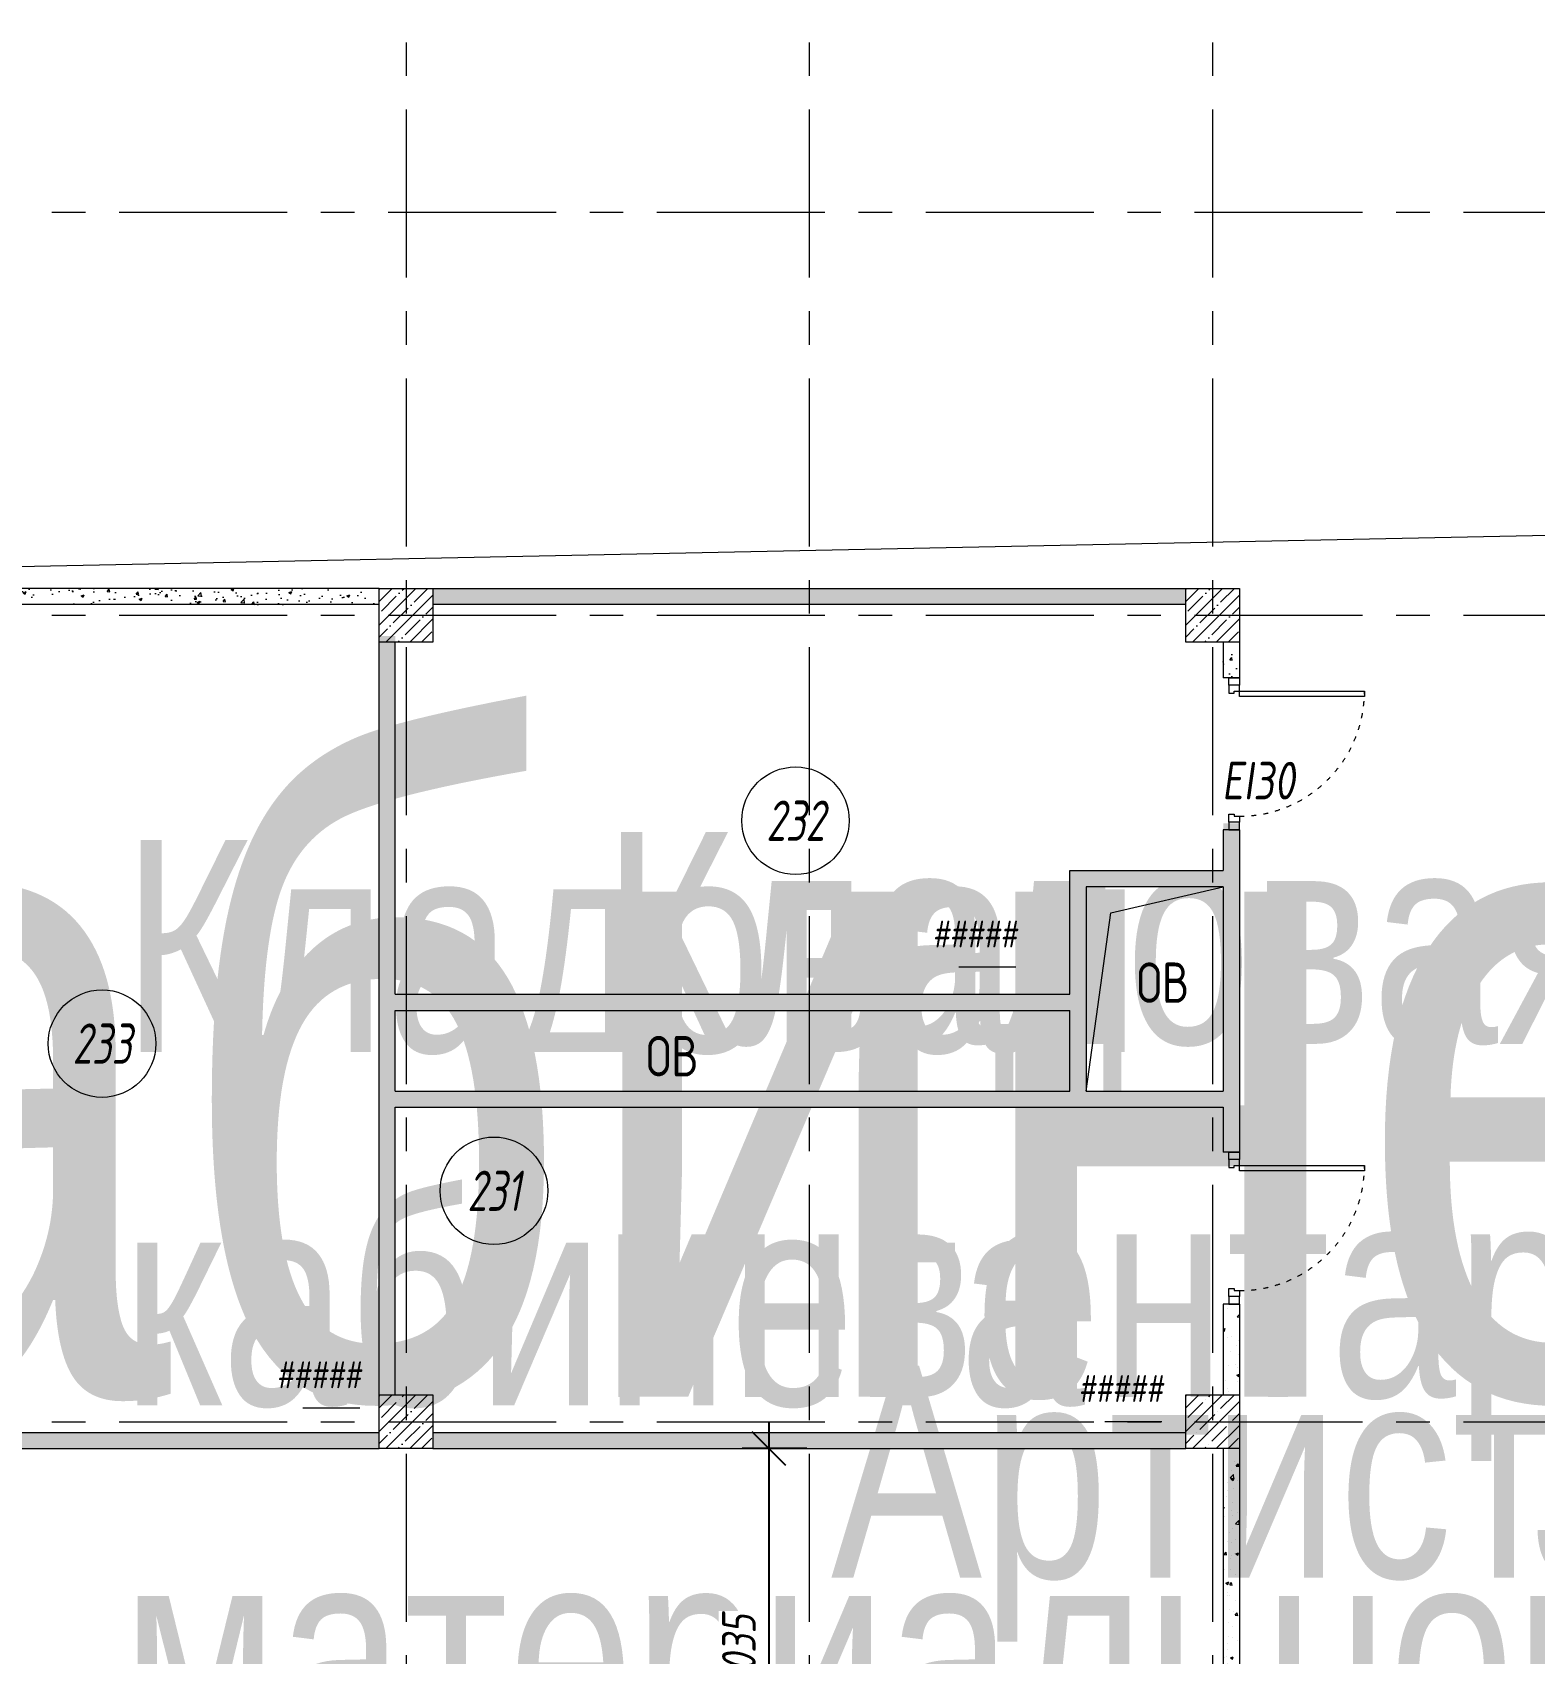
# Model space of a CAD drawing. Header units: millimetres. Extents: x 0 to 9491604, y -172998 to 295086.
# Drawn here: x 384412 to 395586, y 50058 to 62120 of the extents above; entities that cross this region are included whole.
import ezdxf
from ezdxf.enums import TextEntityAlignment as Align

# ---------------------------------------------------------------- set-up
doc = ezdxf.new("R2018")
doc.units = ezdxf.units.MM
doc.linetypes.add('ACAD_ISO03W100', pattern=[30, 12, -18])
doc.linetypes.add('CENTER', pattern=[2, 1.25, -0.25, 0.25, -0.25])
for name, color, linetype, lineweight in [('_TEXT', 7, 'Continuous', 30), ('АР_Двери', 7, 'Continuous', 0), ('АР_Колонны', 5, 'Continuous', 35), ('АР_Колонны Штрих', 250, 'Continuous', 5), ('АР_Маркер экспликации', 239, 'Continuous', 13), ('АР_Номер помещения', 250, 'Continuous', 9), ('АР_Оси', 7, 'Continuous', 25), ('АР_Отверстия', 250, 'Continuous', 15), ('АР_Перегородки газоблок', 165, 'Continuous', 30), ('АР_Перегородки газоблок_Штрих', 165, 'Continuous', 5), ('АР_тонкая линия', 250, 'Continuous', 0)]:
    doc.layers.add(name, color=color, linetype=linetype, lineweight=lineweight)
doc.layers.add('EI_DIMS_DETAIL', color=7, linetype='Continuous')
doc.layers.add('АР_Названия помещений', color=124, linetype='Continuous', lineweight=5, plot=False)
doc.layers.add('АР_Помещения_площадь', color=19, linetype='Continuous', lineweight=9, plot=False)
doc.layers.add('АР_ПБ_Двери', color=7, linetype='Continuous', lineweight=15, true_color=0xdb0000)
doc.styles.add('ICOCPEUR', font='isocpeur.ttf')
doc.styles.add('ISOCPEUR', font='', dxfattribs={"height": 250})
doc.styles.get("Standard").update_dxf_attribs({"font": 'GOST.TTF'})
doc.styles.add('Архитект', font='isocpeur.ttf', dxfattribs={"width": 0.8, "oblique": 8})
doc.styles.add('ГОСТ 2.304', font='CS_Gost2304.shx', dxfattribs={"oblique": 10})
doc.styles.get('ISOCPEUR').set_extended_font_data('ISOCPEUR', italic=True)
doc.dimstyles.new('СПДС', dxfattribs={"dimscale": 100, "dimtxt": 2.5, "dimasz": 2.5, "dimexe": 2, "dimexo": 0.625, "dimgap": 1, "dimtad": 1, "dimdec": 0, "dimrnd": 5, "dimtxsty": 'ГОСТ 2.304', "dimblk": 'OBLIQUE', "dimblk1": 'OBLIQUE', "dimblk2": 'OBLIQUE', "dimcen": 2.5, "dimdle": 2, "dimadec": 0, "dimazin": 2, "dimtfac": 0.75, "dimtdec": 4, "dimtmove": 1, "dimatfit": 3, "dimfxl": 1, "dimtfill": 1, "dimtolj": 1, "dimarcsym": 1})
pattern_1 = [(50, (458486.46, -54817.56), (215.17805, -18.82564), [22.5, -247.5]), (355, (458486.46, -54817.56), (-41.6254, 225.65764), [18, -198]), (100.45144, (458504.4, -54819.13), (173.55265, 206.832), [19.12206, -210.34263]), (46.1842, (458486.46, -54757.56), (320.1724, -49.6558), [33.75, -371.25]), (96.63564, (458513.14, -54761.7), (280.3986, 292.2356), [28.6831, -315.5141]), (351.18416, (458486.46, -54757.56), (280.3986, 292.2356), [27, -297]), (21, (458516.46, -54772.56), (179.07212, -120.78567), [22.5, -247.5]), (326, (458516.46, -54772.56), (72.9946, 217.545), [18, -198]), (71.45144, (458531.38, -54782.63), (252.0667, 96.75935), [19.12206, -210.34263]), (37.5, (458486.46, -54817.56), (3.647957, 99.868156), [0, -195.6, 0, -201, 0, -198.75]), (7.5, (458486.46, -54817.56), (78.92086, 118.32351), [0, -114.6, 0, -191.1, 0, -75.75]), (327.5, (458419.56, -54817.56), (160.14673, -6.76646), [0, -75, 0, -234, 0, -310.5]), (317.5, (458389.56, -54817.56), (174.95585, 30.0315), [0, -97.5, 0, -155.4, 0, -220.5])]

# ---------------------------------------------------------------- blocks, each defined once
blk = doc.blocks.new('*U268')
for points in [[(-55, -80), (-55, 0), (-115, 0), (-115, -40), (-100, -40), (-100, -80), (-55, -80)], [(0, 0), (0, -80), (-55, -80), (-55, 0), (0, 0)], [(-1130, 0), (-1130, -80), (-1075, -80), (-1075, 0), (-1130, 0)], [(-1075, -80), (-1075, 0), (-1015, 0), (-1015, -40), (-1030, -40), (-1030, -80), (-1075, -80)]]:
    blk.add_lwpolyline(points)
blk.add_lwpolyline([(-100, -80), (-100, -1010), (-140, -1010), (-140, -80)], close=True)
at = {"linetype": 'ACAD_ISO03W100', "ltscale": 3}
blk.add_arc((-100, -80), 930, 180, 270, dxfattribs=at)
blk = doc.blocks.new('*U269')
for points in [[(-55, -80), (-55, 0), (-115, 0), (-115, -40), (-100, -40), (-100, -80), (-55, -80)], [(0, 0), (0, -80), (-55, -80), (-55, 0), (0, 0)], [(-1130, 0), (-1130, -80), (-1075, -80), (-1075, 0), (-1130, 0)], [(-1075, -80), (-1075, 0), (-1015, 0), (-1015, -40), (-1030, -40), (-1030, -80), (-1075, -80)]]:
    blk.add_lwpolyline(points)
blk.add_lwpolyline([(-100, -80), (-100, -1010), (-140, -1010), (-140, -80)], close=True)
at = {"linetype": 'ACAD_ISO03W100', "ltscale": 3}
blk.add_arc((-100, -80), 930, 180, 270, dxfattribs=at)
blk = doc.blocks.new('*U252')
at = {"color": 7, "style": 'ISOCPEUR', "width": 0.7, "flags": 1}
blk.add_attdef('КАТЕГОРИЯ', (-499, -2092), '', height=250, dxfattribs=at)
at = {"layer": 'АР_Номер помещения', "color": 7, "style": 'ISOCPEUR', "width": 0.7}
blk.add_attdef('НОМЕР_ПОМЕЩЕНИЯ', text='', height=300, dxfattribs=at).set_placement((-13875, 6638), align=Align.MIDDLE_CENTER)
at = {"layer": 'АР_Помещения_площадь', "color": 7, "lineweight": 30, "width": 0.7, "flags": 104}
blk.add_attdef('ИМЯ_ПОМЕЩЕНИЯ', text='', height=100, dxfattribs=at).set_placement((158, 1217), align=Align.MIDDLE_CENTER)
at = {"layer": 'АР_Помещения_площадь', "color": 7, "style": 'ISOCPEUR', "width": 0.7}
blk.add_attdef('ПЛОЩАДЬ_ПОМЕЩЕНИЯ', text='', height=200, dxfattribs=at).set_placement((-12655, 408), align=Align.MIDDLE_RIGHT)
blk = doc.blocks.new('*U253')
at = {"layer": 'АР_Номер помещения', "color": 7}
blk.add_circle((-16065, 2966), 400, dxfattribs=at)
at = {"layer": 'АР_Помещения_площадь', "color": 7}
blk.add_line((-14147, 255), (-14570, 255), dxfattribs=at)
at = {"color": 7, "style": 'ISOCPEUR', "width": 0.7, "flags": 1}
blk.add_attdef('КАТЕГОРИЯ', (-499, -2092), '', height=250, dxfattribs=at)
at = {"layer": 'АР_Номер помещения', "color": 7, "style": 'ISOCPEUR', "width": 0.7}
blk.add_attdef('НОМЕР_ПОМЕЩЕНИЯ', text='', height=300, dxfattribs=at).set_placement((-16065, 2966), align=Align.MIDDLE_CENTER)
at = {"layer": 'АР_Помещения_площадь', "color": 7, "lineweight": 30, "width": 0.7, "flags": 104}
blk.add_attdef('ИМЯ_ПОМЕЩЕНИЯ', text='', height=100, dxfattribs=at).set_placement((158, 1217), align=Align.MIDDLE_CENTER)
at = {"layer": 'АР_Помещения_площадь', "color": 7, "style": 'ISOCPEUR', "width": 0.7}
blk.add_attdef('ПЛОЩАДЬ_ПОМЕЩЕНИЯ', text='', height=200, dxfattribs=at).set_placement((-14142, 502), align=Align.MIDDLE_RIGHT)
blk = doc.blocks.new('*U250')
at = {"layer": 'АР_Номер помещения', "color": 7}
blk.add_circle((-14752, 1428), 400, dxfattribs=at)
at = {"layer": 'АР_Помещения_площадь', "color": 7}
blk.add_line((-13113, 338), (-13536, 338), dxfattribs=at)
at = {"color": 7, "style": 'ISOCPEUR', "width": 0.7, "flags": 1}
blk.add_attdef('КАТЕГОРИЯ', (-499, -2092), '', height=250, dxfattribs=at)
at = {"layer": 'АР_Номер помещения', "color": 7, "style": 'ISOCPEUR', "width": 0.7}
blk.add_attdef('НОМЕР_ПОМЕЩЕНИЯ', text='', height=300, dxfattribs=at).set_placement((-14752, 1428), align=Align.MIDDLE_CENTER)
at = {"layer": 'АР_Помещения_площадь', "color": 7, "lineweight": 30, "width": 0.7, "flags": 104}
blk.add_attdef('ИМЯ_ПОМЕЩЕНИЯ', text='', height=100, dxfattribs=at).set_placement((158, 1217), align=Align.MIDDLE_CENTER)
at = {"layer": 'АР_Помещения_площадь', "color": 7, "style": 'ISOCPEUR', "width": 0.7}
blk.add_attdef('ПЛОЩАДЬ_ПОМЕЩЕНИЯ', text='', height=200, dxfattribs=at).set_placement((-13108, 584), align=Align.MIDDLE_RIGHT)
blk = doc.blocks.new('*U251')
at = {"layer": 'АР_Номер помещения', "color": 7}
blk.add_circle((-17425, 1871), 400, dxfattribs=at)
at = {"layer": 'АР_Помещения_площадь', "color": 7}
blk.add_line((-12458, 153), (-12880, 153), dxfattribs=at)
at = {"color": 7, "style": 'ISOCPEUR', "width": 0.7, "flags": 1}
blk.add_attdef('КАТЕГОРИЯ', (-499, -2092), '', height=250, dxfattribs=at)
at = {"layer": 'АР_Номер помещения', "color": 7, "style": 'ISOCPEUR', "width": 0.7}
blk.add_attdef('НОМЕР_ПОМЕЩЕНИЯ', text='', height=300, dxfattribs=at).set_placement((-17425, 1871), align=Align.MIDDLE_CENTER)
at = {"layer": 'АР_Помещения_площадь', "color": 7, "lineweight": 30, "width": 0.7, "flags": 104}
blk.add_attdef('ИМЯ_ПОМЕЩЕНИЯ', text='', height=100, dxfattribs=at).set_placement((158, 1217), align=Align.MIDDLE_CENTER)
at = {"layer": 'АР_Помещения_площадь', "color": 7, "style": 'ISOCPEUR', "width": 0.7}
blk.add_attdef('ПЛОЩАДЬ_ПОМЕЩЕНИЯ', text='', height=200, dxfattribs=at).set_placement((-12453, 399), align=Align.MIDDLE_RIGHT)
blk = doc.blocks.new('_Oblique')
at = {"color": 0, "linetype": 'ByBlock', "lineweight": -2}
blk.add_line((-0.5, -0.5), (0.5, 0.5), dxfattribs=at)
blk = doc.blocks.new('*D282')
at = {"layer": 'Defpoints', "color": 0, "lineweight": 9, "ltscale": 100, "transparency": 16777216}
for p in [(389892, 51583), (390234, 51583), (390234, 48550, 364)]:
    blk.add_point(p, dxfattribs=at)
at = {"layer": 'EI_DIMS_DETAIL', "color": 0, "lineweight": -2, "ltscale": 100, "transparency": 16777216}
for p, q in [((389892, 48350), (389892, 51783)), ((390172, 51583), (389692, 51583)), ((390172, 48550), (389692, 48550))]:
    blk.add_line(p, q, dxfattribs=at)
at = {"layer": 'EI_DIMS_DETAIL', "color": 0, "lineweight": -2, "ltscale": 100, "transparency": 16777216, "xscale": 250, "yscale": 250, "zscale": 250}
for p, rotation in [((389892, 51583), 90), ((389892, 48550), 270)]:
    blk.add_blockref('_Oblique', p, dxfattribs=dict(at, rotation=rotation))
at = {"layer": 'EI_DIMS_DETAIL', "color": 0, "lineweight": 9, "ltscale": 100, "transparency": 16777216, "insert": (389667, 50067), "char_height": 250, "attachment_point": 5, "rotation": 90, "style": 'ГОСТ 2.304', "bg_fill": 3, "box_fill_scale": 1.1, "bg_fill_color": 256, "bg_fill_true_color": 13158600, "bg_fill_transparency": 0}
blk.add_mtext('\\A1;3035', dxfattribs=at)

msp = doc.modelspace()

# ---------------------------------------------------------------- hatches: boundary and pattern name
at = {"layer": 'АР_Колонны Штрих', "lineweight": 9, "ltscale": 100}
h = msp.add_hatch(dxfattribs=at)
h.set_pattern_fill('ANSI35', color=256, scale=500)
h.set_pattern_definition([(45, (-570061.4, 97854.6), (-88.388348, 88.388348), []), (45, (-569973.01, 97854.6), (-88.388348, 88.388348), [156.25, -31.25, 0, -31.25])])
h.paths.add_polyline_path([(387390.7, 57983.1), (386990.7, 57983.1), (386990.7, 57583.1), (387390.7, 57583.1)])
h = msp.add_hatch(dxfattribs=at)
h.set_pattern_fill('ANSI35', color=256, scale=500)
h.set_pattern_definition([(45, (-564061.4, 97854.6), (-88.388348, 88.388348), []), (45, (-563973.01, 97854.6), (-88.388348, 88.388348), [156.25, -31.25, 0, -31.25])])
h.paths.add_polyline_path([(393390.7, 57983.1), (392990.7, 57983.1), (392990.7, 57583.1), (393390.7, 57583.1)])
h = msp.add_hatch(dxfattribs=at)
h.set_pattern_fill('ANSI35', color=256, scale=500)
h.set_pattern_definition([(45, (-570061.4, 91854.6), (-88.388348, 88.388348), []), (45, (-569973.01, 91854.6), (-88.388348, 88.388348), [156.25, -31.25, 0, -31.25])])
h.paths.add_polyline_path([(387390.7, 51983.1), (386990.7, 51983.1), (386990.7, 51583.1), (387390.7, 51583.1)])
h = msp.add_hatch(dxfattribs=at)
h.set_pattern_fill('ANSI35', color=256, scale=500)
h.set_pattern_definition([(45, (-564061.4, 91854.6), (-88.388348, 88.388348), []), (45, (-563973.01, 91854.6), (-88.388348, 88.388348), [156.25, -31.25, 0, -31.25])])
h.paths.add_polyline_path([(393390.7, 51983.1), (392990.7, 51983.1), (392990.7, 51583.1), (393390.7, 51583.1)])
at = {"layer": 'АР_Перегородки газоблок_Штрих', "lineweight": 9, "ltscale": 100}
h = msp.add_hatch(dxfattribs=at)
h.set_pattern_fill('AR-CONC', color=256, scale=30)
h.set_pattern_definition(pattern_1)
h.paths.add_polyline_path([(386990.7, 57983.1), (383167.8, 57983.5), (383166.6, 59132.5), (383046.5, 59132.6), (383046.7, 57671.4), (383167.8, 57671.4), (383167.8, 57863.5), (386990.7, 57863.1)])
h = msp.add_hatch(dxfattribs=at)
h.set_pattern_fill('AR-CONC', color=256, scale=30)
h.set_pattern_definition(pattern_1)
h.paths.add_polyline_path([(392990.7, 57983.1), (387390.7, 57983.1), (387390.7, 57863.1), (392990.7, 57863.1)])
h = msp.add_hatch(dxfattribs=at)
h.set_pattern_fill('AR-CONC', color=256, scale=30)
h.set_pattern_definition([(50, (458486.46, -54771.04), (215.17805, -18.82564), [22.5, -247.5]), (355, (458486.46, -54771.04), (-41.6254, 225.65764), [18, -198]), (100.45144, (458504.4, -54772.6), (173.55265, 206.832), [19.12206, -210.34263]), (46.1842, (458486.46, -54711.04), (320.1724, -49.6558), [33.75, -371.25]), (96.63564, (458513.14, -54715.17), (280.3986, 292.2356), [28.6831, -315.5141]), (351.18416, (458486.46, -54711.04), (280.3986, 292.2356), [27, -297]), (21, (458516.46, -54726.04), (179.07212, -120.78567), [22.5, -247.5]), (326, (458516.46, -54726.04), (72.9946, 217.545), [18, -198]), (71.45144, (458531.38, -54736.1), (252.0667, 96.75935), [19.12206, -210.34263]), (37.5, (458486.46, -54771.035), (3.647957, 99.868156), [0, -195.6, 0, -201, 0, -198.75]), (7.5, (458486.46, -54771.04), (78.92086, 118.32351), [0, -114.6, 0, -191.1, 0, -75.75]), (327.5, (458419.56, -54771.035), (160.14673, -6.76646), [0, -75, 0, -234, 0, -310.5]), (317.5, (458389.56, -54771.04), (174.95585, 30.0315), [0, -97.5, 0, -155.4, 0, -220.5])])
h.paths.add_polyline_path([(387110.7, 57629.6), (386990.7, 57629.6), (386990.7, 52029.6), (387110.7, 52029.6), (387110.7, 54123.7), (390651.2, 54123.7), (392131.2, 54123.7), (392131.2, 54243.7), (387110.7, 54243.7), (387110.7, 54843.7), (386990.7, 54843.7), (386990.7, 54242.9), (387110.7, 54242.9), (387110.7, 54843.7), (386990.7, 54843.7), (386990.7, 54242.2), (387110.7, 54243.7), (387110.7, 54843.7), (392131.2, 54843.7), (392131.2, 54123.7), (393270.7, 54123.7), (393270.7, 53835.3), (393390.7, 53835.3), (393390.7, 56234.8), (393270.7, 56234.8), (393270.7, 54243.7), (392251.2, 54243.7), (392251.2, 55765), (393270.7, 55763.5), (393270.7, 55883.5), (392131.2, 55885), (392131.2, 54963.7), (387110.7, 54963.7)])
h = msp.add_hatch(dxfattribs=at)
h.set_pattern_fill('AR-CONC', color=256, scale=30)
h.set_pattern_definition(pattern_1)
h.paths.add_polyline_path([(393390.7, 57583.1), (393270.7, 57583.1), (393270.7, 57318.2), (393390.7, 57318.2)])
h = msp.add_hatch(dxfattribs=at)
h.set_pattern_fill('AR-CONC', color=256, scale=30)
h.set_pattern_definition(pattern_1)
h.paths.add_polyline_path([(381510.6, 51703.2), (381510.6, 51583.2), (381510.6, 51583.2), (381510.6, 51703.2), (381510.6, 51703.2), (383047.8, 51703.2), (383046.7, 52783.1), (381509.5, 52783.1), (381510.6, 52033.1), (381390.6, 52033.1), (381389.5, 52903.1), (383066.7, 52903.1), (383067, 56611.4), (383167.8, 56611.4), (383167.8, 51703.2), (386990.7, 51703.1), (386990.7, 51583.1), (381510.6, 51583.2), (381510.6, 51703.2), (381510.6, 51703.2), (381510.6, 51583.2), (381510.6, 51703.2)])
h = msp.add_hatch(dxfattribs=at)
h.set_pattern_fill('AR-CONC', color=256, scale=30)
h.set_pattern_definition(pattern_1)
h.paths.add_polyline_path([(393390.7, 52658.8), (393270.7, 52658.8), (393270.7, 51983.1), (393390.7, 51983.1)])
h = msp.add_hatch(dxfattribs=at)
h.set_pattern_fill('AR-CONC', color=256, scale=30)
h.set_pattern_definition(pattern_1)
h.paths.add_polyline_path([(387390.7, 51703.2), (387390.7, 51583.2), (387390.7, 51583.2), (387390.7, 51703.2), (387390.7, 51703.2), (392990.7, 51703.1), (392990.7, 51583.1), (387390.7, 51583.2), (387390.7, 51703.2), (387390.7, 51703.2), (387390.7, 51583.2), (387390.7, 51703.2)])
h = msp.add_hatch(dxfattribs=at)
h.set_pattern_fill('AR-CONC', color=256, scale=30)
h.set_pattern_definition(pattern_1)
h.paths.add_polyline_path([(393390.7, 51583.1), (393270.7, 51583.1), (393270.7, 49325.1), (393390.7, 49325.1)])

# ---------------------------------------------------------------- linework, layer by layer
at = {"layer": '_TEXT', "color": 1, "lineweight": 9, "ltscale": 500}
msp.add_lwpolyline([(376791.4, 57993.1), (397145.9, 58408.4), (397145.9, 21988.4), (376791.4, 21573.1)], close=True, dxfattribs=at)
at = {"layer": 'АР_Колонны', "lineweight": 9, "ltscale": 100}
for points in [[(386990.7, 57983.1), (387390.7, 57983.1), (387390.7, 57583.1), (386990.7, 57583.1)], [(392990.7, 57983.1), (393390.7, 57983.1), (393390.7, 57583.1), (392990.7, 57583.1)], [(386990.7, 51983.1), (387390.7, 51983.1), (387390.7, 51583.1), (386990.7, 51583.1)], [(392990.7, 51983.1), (393390.7, 51983.1), (393390.7, 51583.1), (392990.7, 51583.1)]]:
    msp.add_lwpolyline(points, close=True, dxfattribs=at)
at = {"layer": 'АР_Оси', "linetype": 'CENTER', "lineweight": 9, "ltscale": 1000}
for p, q in [((387190.7, 79545.6), (387190.7, 23813.2)), ((390190.7, 79545.6), (390190.7, 23813.2)), ((393190.7, 79545.6), (393190.7, 23813.2)), ((369057, 60783.1), (452235.4, 60783.1)), ((369057, 57783.1), (452235.4, 57783.1)), ((369057, 51783.1), (452235.4, 51783.1))]:
    msp.add_line(p, q, dxfattribs=at)
at = {"layer": 'АР_Перегородки газоблок', "lineweight": 9, "ltscale": 100}
for points in [[(386990.7, 57983.1), (383167.8, 57983.1)], [(387390.7, 57983.1), (392990.7, 57983.1)], [(386990.7, 57863.1), (383167.8, 57863.1)], [(392990.7, 57863.1), (387390.7, 57863.1)], [(386990.7, 51983.1), (386990.7, 57583.1)], [(387110.7, 54963.7), (387110.7, 57583.1)], [(393270.7, 57583.1), (393270.7, 57318.2)], [(393390.7, 57583.1), (393390.7, 57318.2)], [(393390.7, 57318.2), (393270.7, 57318.2)], [(393270.7, 56188.2), (393270.7, 55883.5)], [(393390.7, 56188.2), (393270.7, 56188.2)], [(393390.7, 56188.2), (393390.7, 53788.8)], [(392128.4, 54963.7), (392128.4, 55883.5), (393270.7, 55883.5)], [(393270.7, 55763.5), (392251.2, 55763.5)], [(392251.2, 55763.5), (392251.2, 54243.7)], [(393270.7, 55763.5), (393270.7, 54243.7)], [(387110.7, 54963.7), (392128.4, 54963.7)], [(387110.7, 54843.7), (392128.4, 54843.7)], [(387110.7, 54243.7), (387110.7, 54843.7)], [(388657.2, 54843.7), (390531.2, 54843.7)], [(392128.4, 54243.7), (392128.4, 54843.7)], [(387110.7, 54243.7), (392128.4, 54243.7)], [(392128.4, 54243.7), (392128.4, 54243.7)], [(392251.2, 54243.7), (392266.9, 54243.7)], [(392251.2, 54243.7), (393270.7, 54243.7)], [(387110.7, 54123.7), (392164.7, 54123.7)], [(387110.7, 51983.1), (387110.7, 54123.7)], [(392131.2, 54123.7), (392131.2, 54123.7)], [(392131.2, 54123.7), (393270.7, 54123.7)], [(393270.7, 54123.7), (393270.7, 53788.8)], [(393390.7, 53788.8), (393270.7, 53788.8)], [(393270.7, 52658.8), (393270.7, 51983.1)], [(393390.7, 52658.8), (393270.7, 52658.8)], [(393390.7, 52658.8), (393390.7, 51983.1)], [(383167.8, 51703.1), (386990.7, 51703.1)], [(387390.7, 51703.1), (392990.7, 51703.1)], [(381510.6, 51583.1), (386990.7, 51583.1)], [(387390.7, 51583.1), (392990.7, 51583.1)], [(393270.7, 51583.1), (393270.7, 49325.1)], [(393390.7, 51583.1), (393390.7, 49325.1)]]:
    msp.add_lwpolyline(points, dxfattribs=at)
at = {"layer": 'АР_тонкая линия', "lineweight": 9, "ltscale": 100}
msp.add_lwpolyline([(392251.2, 54243.7), (392434.7, 55569.3), (393270.7, 55763.5)], dxfattribs=at)

# ---------------------------------------------------------------- block references
at = {"layer": 'АР_Двери', "lineweight": 9, "rotation": 90.00000000000001}
for name, p in [('*U268', (393310.7, 57318.2)), ('*U269', (393310.7, 53788.8))]:
    msp.add_blockref(name, p, dxfattribs=at)
at = {"layer": 'АР_Маркер экспликации', "lineweight": 9}
ref = msp.add_blockref('*U252', (393314.7, 52054.8), dxfattribs=at)
lines = msp.add_mtext('\\W0.8000;Кабинет материальной технологии тип 2', dxfattribs={"layer": 'АР_Названия помещений', "insert": (379480.4, 56862.6), "char_height": 4891.956, "width": 926.94, "attachment_point": 1})
ref.add_attrib('ИМЯ_ПОМЕЩЕНИЯ', '', (379480.4, 56862.6), dxfattribs={"flags": 104}).embed_mtext(lines)
ref = msp.add_blockref('*U250', (404840.2, 54827.1), dxfattribs=at)
ref.add_attrib('НОМЕР_ПОМЕЩЕНИЯ', '232', dxfattribs={"layer": 'АР_Номер помещения', "color": 7, "height": 300, "style": 'ISOCPEUR', "width": 0.7}).set_placement((390088, 56254.9), align=Align.MIDDLE_CENTER)
lines = msp.add_mtext('\\W0.8000;Кладовая инвентаря', dxfattribs={"layer": 'АР_Названия помещений', "insert": (388652.5, 56171.4), "char_height": 1576.782, "width": 926.94, "attachment_point": 1})
ref.add_attrib('ИМЯ_ПОМЕЩЕНИЯ', '', (388652.5, 56171.4), dxfattribs={"flags": 104}).embed_mtext(lines)
ref.add_attrib('ПЛОЩАДЬ_ПОМЕЩЕНИЯ', '#####', dxfattribs={"layer": 'АР_Помещения_площадь', "color": 7, "height": 200, "style": 'ISOCPEUR', "width": 0.7}).set_placement((391731.8, 55411.2), align=Align.MIDDLE_RIGHT)
ref = msp.add_blockref('*U253', (400994.2, 51630.3), dxfattribs=at)
ref.add_attrib('НОМЕР_ПОМЕЩЕНИЯ', '233', dxfattribs={"layer": 'АР_Номер помещения', "color": 7, "height": 300, "style": 'ISOCPEUR', "width": 0.7}).set_placement((384929.5, 54596.4), align=Align.MIDDLE_CENTER)
lines = msp.add_mtext('\\W0.8000;Кладовая кабинета материальной технологии', dxfattribs={"layer": 'АР_Названия помещений', "insert": (385078, 56110.4), "char_height": 1576.782, "width": 926.94, "attachment_point": 1})
ref.add_attrib('ИМЯ_ПОМЕЩЕНИЯ', '', (385078, 56110.4), dxfattribs={"flags": 104}).embed_mtext(lines)
ref.add_attrib('ПЛОЩАДЬ_ПОМЕЩЕНИЯ', '#####', dxfattribs={"layer": 'АР_Помещения_площадь', "color": 7, "height": 200, "style": 'ISOCPEUR', "width": 0.7}).set_placement((386851.8, 52131.8), align=Align.MIDDLE_RIGHT)
ref = msp.add_blockref('*U251', (405270.2, 51630.3), dxfattribs=at)
ref.add_attrib('НОМЕР_ПОМЕЩЕНИЯ', '231', dxfattribs={"layer": 'АР_Номер помещения', "color": 7, "height": 300, "style": 'ISOCPEUR', "width": 0.7}).set_placement((387845.3, 53501), align=Align.MIDDLE_CENTER)
lines = msp.add_mtext('\\W0.8000;Артистическая', dxfattribs={"layer": 'АР_Названия помещений', "insert": (390351.9, 52199.6), "char_height": 1576.782, "width": 926.94, "attachment_point": 1})
ref.add_attrib('ИМЯ_ПОМЕЩЕНИЯ', '', (390351.9, 52199.6), dxfattribs={"flags": 104}).embed_mtext(lines)
ref.add_attrib('ПЛОЩАДЬ_ПОМЕЩЕНИЯ', '#####', dxfattribs={"layer": 'АР_Помещения_площадь', "color": 7, "height": 200, "style": 'ISOCPEUR', "width": 0.7}).set_placement((392817.3, 52029.6), align=Align.MIDDLE_RIGHT)

# ---------------------------------------------------------------- texts
at = {"layer": 'АР_Отверстия', "lineweight": 9, "ltscale": 100, "char_height": 300, "attachment_point": 5, "line_spacing_factor": 0.7, "style": 'ICOCPEUR'}
for insert in [(392820.7, 55049.9), (389170.4, 54502.8)]:
    msp.add_mtext('\\A1;{\\W0.8;ОВ}', dxfattribs=dict(at, insert=insert))
at = {"layer": 'АР_ПБ_Двери', "lineweight": 9, "style": 'Архитект', "oblique": 8, "width": 0.8}
msp.add_text('EI30', height=280, dxfattribs=at).set_placement((393260.2, 56413))

# ---------------------------------------------------------------- next in the draw order: dimensions: what is measured, and where the dimension line sits
at = {"layer": 'EI_DIMS_DETAIL', "lineweight": 9, "ltscale": 100}
dim = msp.add_linear_dim(base=(389891.9, 51583.4), p1=(390234, 48550.3, 364.2), p2=(390234, 51583.4), angle=90, dimstyle='СПДС', dxfattribs=at)
dim.commit()
dim.dimension.update_dxf_attribs({"geometry": '*D282', "text_midpoint": (389666.9, 50066.8)})

doc.saveas('drawing.dxf')
